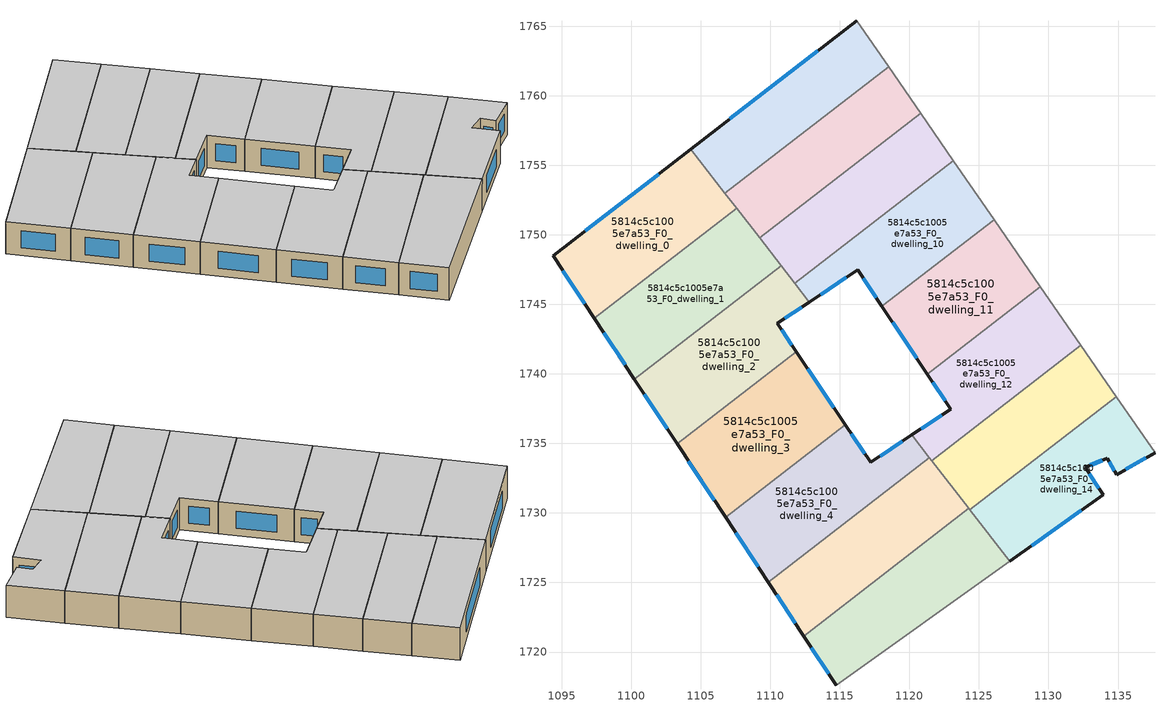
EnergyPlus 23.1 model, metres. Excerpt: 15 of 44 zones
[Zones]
5814c5c1005e7a53_F0_dwelling_0
 floor ground (EU_floor_Construction): 1104.29,1756.16 1107.59,1751.9 1097.35,1743.98 1094.38,1748.49 z0
 wall outside (EU_wall_Construction): 1104.29,1756.16 1094.38,1748.49 1097.35,1743.98 z0:3
 wall to 5814c5c1005e7a53_F0_dwelling_1 (EU_wall_Construction): 1097.35,1743.98 1107.59,1751.9 z0:3
 wall to 5814c5c1005e7a53_F0_dwelling_7 (EU_wall_Construction): 1106.74,1752.99 1104.29,1756.16 z0:3
 wall to 5814c5c1005e7a53_F0_dwelling_8 (EU_wall_Construction): 1107.59,1751.9 1106.74,1752.99 z0:3
 window (EU_Window_Construction): 1095.07,1747.43 1096.65,1745.04 / 1101.96,1754.36 1096.7,1750.29 z0.7:2.3
 ceiling to 5814c5c1005e7a53_F1_dwelling_0 (EU_floor_Construction): 1107.59,1751.9 1104.29,1756.16 1094.38,1748.49 1097.35,1743.98 z3
5814c5c1005e7a53_F0_dwelling_1
 floor ground (EU_floor_Construction): 1107.59,1751.9 1110.78,1747.77 1100.23,1739.61 1097.35,1743.98 z0
 wall outside (EU_wall_Construction): 1097.35,1743.98 1100.23,1739.61 z0:3
 wall to 5814c5c1005e7a53_F0_dwelling_2 (EU_wall_Construction): 1100.23,1739.61 1110.78,1747.77 z0:3
 wall to 5814c5c1005e7a53_F0_dwelling_8 (EU_wall_Construction): 1109.23,1749.77 1107.59,1751.9 z0:3
 wall to 5814c5c1005e7a53_F0_dwelling_9 (EU_wall_Construction): 1110.78,1747.77 1109.23,1749.77 z0:3
 window (EU_Window_Construction): 1098.02,1742.96 1099.55,1740.64 z0.7:2.3
 ceiling to 5814c5c1005e7a53_F1_dwelling_1 (EU_floor_Construction): 1110.78,1747.77 1107.59,1751.9 1097.35,1743.98 1100.23,1739.61 z3
5814c5c1005e7a53_F0_dwelling_10
 floor ground (EU_floor_Construction): 1123.16,1755.33 1126.09,1751.1 1118.03,1744.86 1116.28,1747.47 1112.8,1745.16 1111.76,1746.51 z0
 wall outside (EU_wall_Construction): 1112.8,1745.16 1116.28,1747.47 1118.03,1744.86 z0:3
 wall adiabatic (EU_wall_Construction): 1126.09,1751.1 1123.16,1755.33 z0:3
 wall to 5814c5c1005e7a53_F0_dwelling_11 (EU_wall_Construction): 1118.03,1744.86 1126.09,1751.1 z0:3
 wall to 5814c5c1005e7a53_F0_dwelling_9 (EU_wall_Construction): 1123.16,1755.33 1111.76,1746.51 z0:3
 wall to 5814c5c1005e7a53_F0_dwelling_2 (EU_wall_Construction): 1111.76,1746.51 1112.8,1745.16 z0:3
 window (EU_Window_Construction): 1116.69,1746.86 1117.62,1745.48 / 1113.61,1745.7 1115.46,1746.93 z0.7:2.3
 ceiling to 5814c5c1005e7a53_F1_dwelling_10 (EU_floor_Construction): 1126.09,1751.1 1123.16,1755.33 1111.76,1746.51 1112.8,1745.16 1116.28,1747.47 1118.03,1744.86 z3
5814c5c1005e7a53_F0_dwelling_11
 floor ground (EU_floor_Construction): 1126.09,1751.1 1129.42,1746.26 1121.3,1739.98 1118.03,1744.86 z0
 wall outside (EU_wall_Construction): 1118.03,1744.86 1121.3,1739.98 z0:3
 wall to 5814c5c1005e7a53_F0_dwelling_12 (EU_wall_Construction): 1121.3,1739.98 1129.42,1746.26 z0:3
 wall adiabatic (EU_wall_Construction): 1129.42,1746.26 1126.09,1751.1 z0:3
 window (EU_Window_Construction): 1118.8,1743.72 1120.53,1741.13 z0.7:2.3
 ceiling to 5814c5c1005e7a53_F1_dwelling_11 (EU_floor_Construction): 1129.42,1746.26 1126.09,1751.1 1118.03,1744.86 1121.3,1739.98 z3
5814c5c1005e7a53_F0_dwelling_12
 floor ground (EU_floor_Construction): 1129.42,1746.26 1132.33,1742.04 1121.62,1733.76 1120.19,1735.61 1122.98,1737.46 1121.3,1739.98 z0
 wall outside (EU_wall_Construction): 1121.3,1739.98 1122.98,1737.46 1120.19,1735.61 z0:3
 wall adiabatic (EU_wall_Construction): 1132.33,1742.04 1129.42,1746.26 z0:3
 wall to 5814c5c1005e7a53_F0_dwelling_13 (EU_wall_Construction): 1121.62,1733.76 1132.33,1742.04 z0:3
 wall to 5814c5c1005e7a53_F0_dwelling_4 (EU_wall_Construction): 1120.19,1735.61 1121.44,1733.98 z0:3
 wall to 5814c5c1005e7a53_F0_dwelling_5 (EU_wall_Construction): 1121.44,1733.98 1121.62,1733.76 z0:3
 window (EU_Window_Construction): 1122.33,1737.03 1120.84,1736.04 / 1121.7,1739.39 1122.59,1738.06 z0.7:2.3
 ceiling to 5814c5c1005e7a53_F1_dwelling_12 (EU_floor_Construction): 1132.33,1742.04 1129.42,1746.26 1121.3,1739.98 1122.98,1737.46 1120.19,1735.61 1121.62,1733.76 z3
5814c5c1005e7a53_F0_dwelling_13
 floor ground (EU_floor_Construction): 1132.33,1742.04 1134.88,1738.36 1124.35,1730.22 1121.62,1733.76 z0
 wall to 5814c5c1005e7a53_F0_dwelling_14 (EU_wall_Construction): 1124.35,1730.22 1134.88,1738.36 z0:3
 wall adiabatic (EU_wall_Construction): 1134.88,1738.36 1132.33,1742.04 z0:3
 wall to 5814c5c1005e7a53_F0_dwelling_5 (EU_wall_Construction): 1121.62,1733.76 1124.27,1730.32 z0:3
 wall to 5814c5c1005e7a53_F0_dwelling_6 (EU_wall_Construction): 1124.27,1730.32 1124.35,1730.22 z0:3
 ceiling to 5814c5c1005e7a53_F1_dwelling_13 (EU_floor_Construction): 1134.88,1738.36 1132.33,1742.04 1121.62,1733.76 1124.35,1730.22 z3
5814c5c1005e7a53_F0_dwelling_14
 floor ground (EU_floor_Construction): 1134.88,1738.36 1137.66,1734.33 1134.9,1732.75 1134.22,1733.95 1132.64,1733.29 1133.92,1731.3 1127.22,1726.51 1124.35,1730.22 z0
 wall outside (EU_wall_Construction): 1127.22,1726.51 1133.92,1731.3 1132.64,1733.29 1134.22,1733.95 1134.9,1732.75 1137.66,1734.33 z0:3
 wall adiabatic (EU_wall_Construction): 1137.66,1734.33 1134.88,1738.36 z0:3
 wall to 5814c5c1005e7a53_F0_dwelling_6 (EU_wall_Construction): 1124.35,1730.22 1127.22,1726.51 z0:3
 window (EU_Window_Construction): 1135.55,1733.12 1137.01,1733.96 / 1134.38,1733.67 1134.74,1733.03 / 1133.01,1733.44 1133.85,1733.79 / 1133.62,1731.77 1132.94,1732.82 / 1128.79,1727.64 1132.35,1730.18 z0.7:2.3
 ceiling to 5814c5c1005e7a53_F1_dwelling_14 (EU_floor_Construction): 1133.92,1731.3 1132.64,1733.29 1134.22,1733.95 1134.9,1732.75 1137.66,1734.33 1134.88,1738.36 1124.35,1730.22 1127.22,1726.51 z3
5814c5c1005e7a53_F0_dwelling_2
 floor ground (EU_floor_Construction): 1110.78,1747.77 1112.8,1745.16 1110.5,1743.64 1111.87,1741.59 1103.3,1734.96 1100.23,1739.61 z0
 wall outside (EU_wall_Construction): 1111.87,1741.59 1110.5,1743.64 1112.8,1745.16 / 1100.23,1739.61 1103.3,1734.96 z0:3
 wall to 5814c5c1005e7a53_F0_dwelling_3 (EU_wall_Construction): 1103.3,1734.96 1111.87,1741.59 z0:3
 wall to 5814c5c1005e7a53_F0_dwelling_9 (EU_wall_Construction): 1111.76,1746.51 1110.78,1747.77 z0:3
 window (EU_Window_Construction): 1111.04,1743.99 1112.26,1744.8 / 1111.55,1742.07 1110.82,1743.16 / 1100.95,1738.52 1102.58,1736.05 z0.7:2.3
 ceiling to 5814c5c1005e7a53_F1_dwelling_2 (EU_floor_Construction): 1111.87,1741.59 1110.5,1743.64 1112.8,1745.16 1110.78,1747.77 1100.23,1739.61 1103.3,1734.96 z3
5814c5c1005e7a53_F0_dwelling_3
 floor ground (EU_floor_Construction): 1111.87,1741.59 1115.39,1736.33 1106.78,1729.68 1103.3,1734.96 z0
 wall outside (EU_wall_Construction): 1103.3,1734.96 1106.78,1729.68 / 1115.39,1736.33 1111.87,1741.59 z0:3
 wall to 5814c5c1005e7a53_F0_dwelling_4 (EU_wall_Construction): 1106.78,1729.68 1115.39,1736.33 z0:3
 window (EU_Window_Construction): 1104.12,1733.72 1105.96,1730.92 / 1114.57,1737.57 1112.7,1740.36 z0.7:2.3
 ceiling to 5814c5c1005e7a53_F1_dwelling_3 (EU_floor_Construction): 1115.39,1736.33 1111.87,1741.59 1103.3,1734.96 1106.78,1729.68 z3
5814c5c1005e7a53_F0_dwelling_4
 floor ground (EU_floor_Construction): 1120.19,1735.61 1121.44,1733.98 1109.85,1725.02 1106.78,1729.68 1115.39,1736.33 1117.21,1733.63 z0
 wall outside (EU_wall_Construction): 1120.19,1735.61 1117.21,1733.63 1115.39,1736.33 / 1106.78,1729.68 1109.85,1725.02 z0:3
 wall to 5814c5c1005e7a53_F0_dwelling_5 (EU_wall_Construction): 1109.85,1725.02 1121.44,1733.98 z0:3
 window (EU_Window_Construction): 1119.49,1735.14 1117.91,1734.09 / 1107.5,1728.58 1109.13,1726.11 / 1116.78,1734.26 1115.82,1735.7 z0.7:2.3
 ceiling to 5814c5c1005e7a53_F1_dwelling_4 (EU_floor_Construction): 1121.44,1733.98 1120.19,1735.61 1117.21,1733.63 1115.39,1736.33 1106.78,1729.68 1109.85,1725.02 z3
5814c5c1005e7a53_F0_dwelling_5
 floor ground (EU_floor_Construction): 1121.44,1733.98 1124.27,1730.32 1112.41,1721.15 1109.85,1725.02 z0
 wall outside (EU_wall_Construction): 1109.85,1725.02 1112.41,1721.15 z0:3
 wall to 5814c5c1005e7a53_F0_dwelling_6 (EU_wall_Construction): 1112.41,1721.15 1124.27,1730.32 z0:3
 window (EU_Window_Construction): 1110.45,1724.11 1111.81,1722.06 z0.7:2.3
 ceiling to 5814c5c1005e7a53_F1_dwelling_5 (EU_floor_Construction): 1124.27,1730.32 1121.44,1733.98 1109.85,1725.02 1112.41,1721.15 z3
5814c5c1005e7a53_F0_dwelling_6
 floor ground (EU_floor_Construction): 1124.27,1730.32 1127.22,1726.51 1114.74,1717.61 1112.41,1721.15 z0
 wall outside (EU_wall_Construction): 1112.41,1721.15 1114.74,1717.61 z0:3
 wall adiabatic (EU_wall_Construction): 1114.74,1717.61 1127.22,1726.51 z0:3
 window (EU_Window_Construction): 1112.96,1720.32 1114.19,1718.44 z0.7:2.3
 ceiling to 5814c5c1005e7a53_F1_dwelling_6 (EU_floor_Construction): 1127.22,1726.51 1124.27,1730.32 1112.41,1721.15 1114.74,1717.61 z3
5814c5c1005e7a53_F0_dwelling_7
 floor ground (EU_floor_Construction): 1116.22,1765.39 1118.5,1762.08 1106.74,1752.99 1104.29,1756.16 z0
 wall outside (EU_wall_Construction): 1116.22,1765.39 1104.29,1756.16 z0:3
 wall to 5814c5c1005e7a53_F0_dwelling_8 (EU_wall_Construction): 1106.74,1752.99 1118.5,1762.08 z0:3
 wall adiabatic (EU_wall_Construction): 1118.5,1762.08 1116.22,1765.39 z0:3
 window (EU_Window_Construction): 1113.42,1763.22 1107.09,1758.33 z0.7:2.3
 ceiling to 5814c5c1005e7a53_F1_dwelling_7 (EU_floor_Construction): 1118.5,1762.08 1116.22,1765.39 1104.29,1756.16 1106.74,1752.99 z3
5814c5c1005e7a53_F0_dwelling_8
 floor ground (EU_floor_Construction): 1118.5,1762.08 1120.82,1758.73 1109.23,1749.77 1106.74,1752.99 z0
 wall adiabatic (EU_wall_Construction): 1120.82,1758.73 1118.5,1762.08 z0:3
 wall to 5814c5c1005e7a53_F0_dwelling_9 (EU_wall_Construction): 1109.23,1749.77 1120.82,1758.73 z0:3
 ceiling to 5814c5c1005e7a53_F1_dwelling_8 (EU_floor_Construction): 1120.82,1758.73 1118.5,1762.08 1106.74,1752.99 1109.23,1749.77 z3
5814c5c1005e7a53_F0_dwelling_9
 floor ground (EU_floor_Construction): 1120.82,1758.73 1123.16,1755.33 1111.76,1746.51 1109.23,1749.77 z0
 wall adiabatic (EU_wall_Construction): 1123.16,1755.33 1120.82,1758.73 z0:3
 ceiling to 5814c5c1005e7a53_F1_dwelling_9 (EU_floor_Construction): 1123.16,1755.33 1120.82,1758.73 1109.23,1749.77 1111.76,1746.51 z3
[Building]
EU S2 Campaign: North Axis=0; Terrain=City; Solar Distribution=FullExterior
[Site:Location]
Budapest.Ferenc.Liszt.Intl.AP: Latitude=47.437; Longitude=19.256; Time Zone=1; Elevation=185
[SizingPeriod:WeatherFileDays]
AnnualSizingPeriod: Begin Month=1; Begin Day of Month=1; End Month=12; End Day of Month=31; Day of Week for Start Day=Monday; Use Weather File Daylight Saving Period=No; Use Weather File Rain and Snow Indicators=No
[MATERIAL]
EU_InternalMass_Material: Roughness=MediumRough; Thickness=0.1; Conductivity=1; Density=1800; Specific Heat=900; Thermal Absorptance=0.9; Solar Absorptance=0.7; Visible Absorptance=0.7
[MATERIAL:NOMASS] Roughness=MediumRough; Thermal Absorptance=0.9; Solar Absorptance=0.7; Visible Absorptance=0.7
Name | Thermal Resistance
EU_wall_NoMass | 0.832559
EU_floor_NoMass | 0.872794
[WINDOWMATERIAL:SIMPLEGLAZINGSYSTEM]
EU_Window_SimpleGlazing: UFactor=2.79869; Solar Heat Gain Coefficient=0.75; Visible Transmittance=0.75
[CONSTRUCTION]
EU_wall_Construction: EU_wall_NoMass
EU_floor_Construction: EU_floor_NoMass
EU_Window_Construction: EU_Window_SimpleGlazing
EU_InternalMass_Construction: EU_InternalMass_Material
[ZONE] Type=1; Multiplier=1; Ceiling Height=autocalculate; Floor Area=autocalculate; Part of Total Floor Area=Yes
Name | Volume
5814c5c1005e7a53_F0_dwelling_0 | 205.738
5814c5c1005e7a53_F0_dwelling_1 | 205.732
5814c5c1005e7a53_F0_dwelling_10 | 180.042
5814c5c1005e7a53_F0_dwelling_11 | 180.007
5814c5c1005e7a53_F0_dwelling_12; 5814c5c1005e7a53_F0_dwelling_7 | 180.026
5814c5c1005e7a53_F0_dwelling_13 | 180.025
5814c5c1005e7a53_F0_dwelling_14 | 180.033
5814c5c1005e7a53_F0_dwelling_2 | 205.746
5814c5c1005e7a53_F0_dwelling_3 | 205.725
5814c5c1005e7a53_F0_dwelling_4; 5814c5c1005e7a53_F0_dwelling_6 | 205.756
5814c5c1005e7a53_F0_dwelling_5 | 205.722
5814c5c1005e7a53_F0_dwelling_8 | 180.054
5814c5c1005e7a53_F0_dwelling_9 | 180.016
[INTERNALMASS] Construction=EU_InternalMass_Construction
Name | Zone or ZoneList | Surface Area
5814c5c1005e7a53_F0_dwelling_0_EU_InternalMass | 5814c5c1005e7a53_F0_dwelling_0 | 68.5791
5814c5c1005e7a53_F0_dwelling_1_EU_InternalMass | 5814c5c1005e7a53_F0_dwelling_1 | 68.5774
5814c5c1005e7a53_F0_dwelling_2_EU_InternalMass | 5814c5c1005e7a53_F0_dwelling_2 | 68.5822
5814c5c1005e7a53_F0_dwelling_3_EU_InternalMass | 5814c5c1005e7a53_F0_dwelling_3 | 68.5751
5814c5c1005e7a53_F0_dwelling_4_EU_InternalMass | 5814c5c1005e7a53_F0_dwelling_4 | 68.5851
5814c5c1005e7a53_F0_dwelling_5_EU_InternalMass | 5814c5c1005e7a53_F0_dwelling_5 | 68.5738
5814c5c1005e7a53_F0_dwelling_6_EU_InternalMass | 5814c5c1005e7a53_F0_dwelling_6 | 68.5856
5814c5c1005e7a53_F0_dwelling_7_EU_InternalMass | 5814c5c1005e7a53_F0_dwelling_7 | 60.0086
5814c5c1005e7a53_F0_dwelling_8_EU_InternalMass | 5814c5c1005e7a53_F0_dwelling_8 | 60.0179
5814c5c1005e7a53_F0_dwelling_9_EU_InternalMass | 5814c5c1005e7a53_F0_dwelling_9 | 60.0053
5814c5c1005e7a53_F0_dwelling_10_EU_InternalMass | 5814c5c1005e7a53_F0_dwelling_10 | 60.0139
5814c5c1005e7a53_F0_dwelling_11_EU_InternalMass | 5814c5c1005e7a53_F0_dwelling_11 | 60.0024
5814c5c1005e7a53_F0_dwelling_12_EU_InternalMass | 5814c5c1005e7a53_F0_dwelling_12 | 60.0086
5814c5c1005e7a53_F0_dwelling_13_EU_InternalMass | 5814c5c1005e7a53_F0_dwelling_13 | 60.0083
5814c5c1005e7a53_F0_dwelling_14_EU_InternalMass | 5814c5c1005e7a53_F0_dwelling_14 | 60.0111
[OTHEREQUIPMENT] Fuel Type=Electricity; Design Level Calculation Method=Watts/Area; Power per Zone Floor Area=1; Fraction Latent=0; Fraction Radiant=0; Fraction Lost=0; Carbon Dioxide Generation Rate=0; EndUse Subcategory=EU_Step8_InternalGains
Name | Zone or ZoneList or Space or SpaceList | Schedule
EU_Step8_InternalGain_5814c5c1005e7a53_F0_dwelling_0_f000 | 5814c5c1005e7a53_F0_dwelling_0 | EU_Step8_GainSchedule_5814c5c1005e7a53_F0_dwelling_0_f000
EU_Step8_InternalGain_5814c5c1005e7a53_F0_dwelling_1_f000 | 5814c5c1005e7a53_F0_dwelling_1 | EU_Step8_GainSchedule_5814c5c1005e7a53_F0_dwelling_1_f000
EU_Step8_InternalGain_5814c5c1005e7a53_F0_dwelling_2_f000 | 5814c5c1005e7a53_F0_dwelling_2 | EU_Step8_GainSchedule_5814c5c1005e7a53_F0_dwelling_2_f000
EU_Step8_InternalGain_5814c5c1005e7a53_F0_dwelling_3_f000 | 5814c5c1005e7a53_F0_dwelling_3 | EU_Step8_GainSchedule_5814c5c1005e7a53_F0_dwelling_3_f000
EU_Step8_InternalGain_5814c5c1005e7a53_F0_dwelling_4_f000 | 5814c5c1005e7a53_F0_dwelling_4 | EU_Step8_GainSchedule_5814c5c1005e7a53_F0_dwelling_4_f000
EU_Step8_InternalGain_5814c5c1005e7a53_F0_dwelling_5_f000 | 5814c5c1005e7a53_F0_dwelling_5 | EU_Step8_GainSchedule_5814c5c1005e7a53_F0_dwelling_5_f000
EU_Step8_InternalGain_5814c5c1005e7a53_F0_dwelling_6_f000 | 5814c5c1005e7a53_F0_dwelling_6 | EU_Step8_GainSchedule_5814c5c1005e7a53_F0_dwelling_6_f000
EU_Step8_InternalGain_5814c5c1005e7a53_F0_dwelling_7_f000 | 5814c5c1005e7a53_F0_dwelling_7 | EU_Step8_GainSchedule_5814c5c1005e7a53_F0_dwelling_7_f000
EU_Step8_InternalGain_5814c5c1005e7a53_F0_dwelling_8_f000 | 5814c5c1005e7a53_F0_dwelling_8 | EU_Step8_GainSchedule_5814c5c1005e7a53_F0_dwelling_8_f000
EU_Step8_InternalGain_5814c5c1005e7a53_F0_dwelling_9_f000 | 5814c5c1005e7a53_F0_dwelling_9 | EU_Step8_GainSchedule_5814c5c1005e7a53_F0_dwelling_9_f000
EU_Step8_InternalGain_5814c5c1005e7a53_F0_dwelling_10_f000 | 5814c5c1005e7a53_F0_dwelling_10 | EU_Step8_GainSchedule_5814c5c1005e7a53_F0_dwelling_10_f000
EU_Step8_InternalGain_5814c5c1005e7a53_F0_dwelling_11_f000 | 5814c5c1005e7a53_F0_dwelling_11 | EU_Step8_GainSchedule_5814c5c1005e7a53_F0_dwelling_11_f000
EU_Step8_InternalGain_5814c5c1005e7a53_F0_dwelling_12_f000 | 5814c5c1005e7a53_F0_dwelling_12 | EU_Step8_GainSchedule_5814c5c1005e7a53_F0_dwelling_12_f000
EU_Step8_InternalGain_5814c5c1005e7a53_F0_dwelling_13_f000 | 5814c5c1005e7a53_F0_dwelling_13 | EU_Step8_GainSchedule_5814c5c1005e7a53_F0_dwelling_13_f000
EU_Step8_InternalGain_5814c5c1005e7a53_F0_dwelling_14_f000 | 5814c5c1005e7a53_F0_dwelling_14 | EU_Step8_GainSchedule_5814c5c1005e7a53_F0_dwelling_14_f000
[ZONEVENTILATION:DESIGNFLOWRATE] Schedule=EU_AlwaysOn; Design Flow Rate Calculation Method=AirChanges/Hour; Air Changes per Hour=0.475469; Ventilation Type=Natural; Fan Pressure Rise=0; Fan Total Efficiency=1; Constant Term Coefficient=1; Temperature Term Coefficient=0; Velocity Term Coefficient=0; Velocity Squared Term Coefficient=0; Minimum Indoor Temperature=-100; Maximum Indoor Temperature=100; Delta Temperature=-100; Minimum Outdoor Temperature=-100; Maximum Outdoor Temperature=100; Maximum Wind Speed=40
Name | Zone or ZoneList or Space or SpaceList
EU_ConstantAir_5814c5c1005e7a53_F0_dwelling_0 | 5814c5c1005e7a53_F0_dwelling_0
EU_ConstantAir_5814c5c1005e7a53_F0_dwelling_1 | 5814c5c1005e7a53_F0_dwelling_1
EU_ConstantAir_5814c5c1005e7a53_F0_dwelling_2 | 5814c5c1005e7a53_F0_dwelling_2
EU_ConstantAir_5814c5c1005e7a53_F0_dwelling_3 | 5814c5c1005e7a53_F0_dwelling_3
EU_ConstantAir_5814c5c1005e7a53_F0_dwelling_4 | 5814c5c1005e7a53_F0_dwelling_4
EU_ConstantAir_5814c5c1005e7a53_F0_dwelling_5 | 5814c5c1005e7a53_F0_dwelling_5
EU_ConstantAir_5814c5c1005e7a53_F0_dwelling_6 | 5814c5c1005e7a53_F0_dwelling_6
EU_ConstantAir_5814c5c1005e7a53_F0_dwelling_7 | 5814c5c1005e7a53_F0_dwelling_7
EU_ConstantAir_5814c5c1005e7a53_F0_dwelling_8 | 5814c5c1005e7a53_F0_dwelling_8
EU_ConstantAir_5814c5c1005e7a53_F0_dwelling_9 | 5814c5c1005e7a53_F0_dwelling_9
EU_ConstantAir_5814c5c1005e7a53_F0_dwelling_10 | 5814c5c1005e7a53_F0_dwelling_10
EU_ConstantAir_5814c5c1005e7a53_F0_dwelling_11 | 5814c5c1005e7a53_F0_dwelling_11
EU_ConstantAir_5814c5c1005e7a53_F0_dwelling_12 | 5814c5c1005e7a53_F0_dwelling_12
EU_ConstantAir_5814c5c1005e7a53_F0_dwelling_13 | 5814c5c1005e7a53_F0_dwelling_13
EU_ConstantAir_5814c5c1005e7a53_F0_dwelling_14 | 5814c5c1005e7a53_F0_dwelling_14
[HVACTEMPLATE:THERMOSTAT] Constant Heating Setpoint=20; Constant Cooling Setpoint=50
EU_HeatOnly_5814c5c1005e7a53_F0_dwelling_0; EU_HeatOnly_5814c5c1005e7a53_F0_dwelling_1; EU_HeatOnly_5814c5c1005e7a53_F0_dwelling_2; EU_HeatOnly_5814c5c1005e7a53_F0_dwelling_3; EU_HeatOnly_5814c5c1005e7a53_F0_dwelling_4; EU_HeatOnly_5814c5c1005e7a53_F0_dwelling_5; EU_HeatOnly_5814c5c1005e7a53_F0_dwelling_6; EU_HeatOnly_5814c5c1005e7a53_F0_dwelling_7; EU_HeatOnly_5814c5c1005e7a53_F0_dwelling_8; EU_HeatOnly_5814c5c1005e7a53_F0_dwelling_9; EU_HeatOnly_5814c5c1005e7a53_F0_dwelling_10; EU_HeatOnly_5814c5c1005e7a53_F0_dwelling_11; EU_HeatOnly_5814c5c1005e7a53_F0_dwelling_12; EU_HeatOnly_5814c5c1005e7a53_F0_dwelling_13; EU_HeatOnly_5814c5c1005e7a53_F0_dwelling_14; EU_HeatOnly_5814c5c1005e7a53_F1_dwelling_0; EU_HeatOnly_5814c5c1005e7a53_F1_dwelling_1; EU_HeatOnly_5814c5c1005e7a53_F1_dwelling_2; EU_HeatOnly_5814c5c1005e7a53_F1_dwelling_3; EU_HeatOnly_5814c5c1005e7a53_F1_dwelling_4; EU_HeatOnly_5814c5c1005e7a53_F1_dwelling_5; EU_HeatOnly_5814c5c1005e7a53_F1_dwelling_6; EU_HeatOnly_5814c5c1005e7a53_F1_dwelling_7; EU_HeatOnly_5814c5c1005e7a53_F1_dwelling_8; EU_HeatOnly_5814c5c1005e7a53_F1_dwelling_9; EU_HeatOnly_5814c5c1005e7a53_F1_dwelling_10; EU_HeatOnly_5814c5c1005e7a53_F1_dwelling_11; EU_HeatOnly_5814c5c1005e7a53_F1_dwelling_12; EU_HeatOnly_5814c5c1005e7a53_F1_dwelling_13; EU_HeatOnly_5814c5c1005e7a53_F1_dwelling_14; EU_HeatOnly_5814c5c1005e7a53_F2_dwelling_0; EU_HeatOnly_5814c5c1005e7a53_F2_dwelling_1; EU_HeatOnly_5814c5c1005e7a53_F2_dwelling_2; EU_HeatOnly_5814c5c1005e7a53_F2_dwelling_3; EU_HeatOnly_5814c5c1005e7a53_F2_dwelling_4; EU_HeatOnly_5814c5c1005e7a53_F2_dwelling_5; EU_HeatOnly_5814c5c1005e7a53_F2_dwelling_6; EU_HeatOnly_5814c5c1005e7a53_F2_dwelling_7; EU_HeatOnly_5814c5c1005e7a53_F2_dwelling_8; EU_HeatOnly_5814c5c1005e7a53_F2_dwelling_9; EU_HeatOnly_5814c5c1005e7a53_F2_dwelling_10; EU_HeatOnly_5814c5c1005e7a53_F2_dwelling_11; EU_HeatOnly_5814c5c1005e7a53_F2_dwelling_12; EU_HeatOnly_5814c5c1005e7a53_F2_dwelling_13
[HVACTEMPLATE:ZONE:IDEALLOADSAIRSYSTEM] System Availability Schedule=EU_AlwaysOn; Maximum Heating Supply Air Temperature=50; Minimum Cooling Supply Air Temperature=13; Maximum Heating Supply Air Humidity Ratio=0.0156; Minimum Cooling Supply Air Humidity Ratio=0.0077; Heating Limit=NoLimit; Cooling Limit=NoLimit; Heating Availability Schedule=EU_AlwaysOn; Cooling Availability Schedule=EU_CoolingOff; Dehumidification Control Type=ConstantSensibleHeatRatio; Cooling Sensible Heat Ratio=0.7; Dehumidification Setpoint=60; Humidification Control Type=None; Humidification Setpoint=30; Outdoor Air Method=None; Outdoor Air Flow Rate per Person=0.00944; Outdoor Air Flow Rate per Zone Floor Area=0; Outdoor Air Flow Rate per Zone=0; Demand Controlled Ventilation Type=None; Outdoor Air Economizer Type=NoEconomizer; Heat Recovery Type=None; Sensible Heat Recovery Effectiveness=0.7; Latent Heat Recovery Effectiveness=0.65
Name | Template Thermostat
5814c5c1005e7a53_F0_dwelling_0 | EU_HeatOnly_5814c5c1005e7a53_F0_dwelling_0
5814c5c1005e7a53_F0_dwelling_1 | EU_HeatOnly_5814c5c1005e7a53_F0_dwelling_1
5814c5c1005e7a53_F0_dwelling_2 | EU_HeatOnly_5814c5c1005e7a53_F0_dwelling_2
5814c5c1005e7a53_F0_dwelling_3 | EU_HeatOnly_5814c5c1005e7a53_F0_dwelling_3
5814c5c1005e7a53_F0_dwelling_4 | EU_HeatOnly_5814c5c1005e7a53_F0_dwelling_4
5814c5c1005e7a53_F0_dwelling_5 | EU_HeatOnly_5814c5c1005e7a53_F0_dwelling_5
5814c5c1005e7a53_F0_dwelling_6 | EU_HeatOnly_5814c5c1005e7a53_F0_dwelling_6
5814c5c1005e7a53_F0_dwelling_7 | EU_HeatOnly_5814c5c1005e7a53_F0_dwelling_7
5814c5c1005e7a53_F0_dwelling_8 | EU_HeatOnly_5814c5c1005e7a53_F0_dwelling_8
5814c5c1005e7a53_F0_dwelling_9 | EU_HeatOnly_5814c5c1005e7a53_F0_dwelling_9
5814c5c1005e7a53_F0_dwelling_10 | EU_HeatOnly_5814c5c1005e7a53_F0_dwelling_10
5814c5c1005e7a53_F0_dwelling_11 | EU_HeatOnly_5814c5c1005e7a53_F0_dwelling_11
5814c5c1005e7a53_F0_dwelling_12 | EU_HeatOnly_5814c5c1005e7a53_F0_dwelling_12
5814c5c1005e7a53_F0_dwelling_13 | EU_HeatOnly_5814c5c1005e7a53_F0_dwelling_13
5814c5c1005e7a53_F0_dwelling_14 | EU_HeatOnly_5814c5c1005e7a53_F0_dwelling_14
[SIZING:ZONE] Zone Cooling Design Supply Air Temperature Input Method=SupplyAirTemperature; Zone Cooling Design Supply Air Temperature=13; Zone Heating Design Supply Air Temperature Input Method=SupplyAirTemperature; Zone Heating Design Supply Air Temperature=50; Zone Cooling Design Supply Air Humidity Ratio=0.008; Zone Heating Design Supply Air Humidity Ratio=0.008; Cooling Design Air Flow Method=DesignDay; Cooling Design Air Flow Rate=0; Cooling Minimum Air Flow per Zone Floor Area=0.000762; Cooling Minimum Air Flow=0; Cooling Minimum Air Flow Fraction=0.2; Heating Design Air Flow Method=DesignDay; Heating Design Air Flow Rate=0; Heating Maximum Air Flow per Zone Floor Area=0.002032; Heating Maximum Air Flow=0.141576; Heating Maximum Air Flow Fraction=0.3; Account for Dedicated Outdoor Air System=No; Dedicated Outdoor Air System Control Strategy=NeutralSupplyAir; Dedicated Outdoor Air Low Setpoint Temperature for Design=autosize; Dedicated Outdoor Air High Setpoint Temperature for Design=autosize; Zone Load Sizing Method=Sensible Load Only No Latent Load; Zone Latent Cooling Design Supply Air Humidity Ratio Input Method=HumidityRatioDifference; Zone Cooling Design Supply Air Humidity Ratio Difference=0.005; Zone Latent Heating Design Supply Air Humidity Ratio Input Method=HumidityRatioDifference; Zone Humidification Design Supply Air Humidity Ratio Difference=0.005
5814c5c1005e7a53_F0_dwelling_0; 5814c5c1005e7a53_F0_dwelling_1; 5814c5c1005e7a53_F0_dwelling_2; 5814c5c1005e7a53_F0_dwelling_3; 5814c5c1005e7a53_F0_dwelling_4; 5814c5c1005e7a53_F0_dwelling_5; 5814c5c1005e7a53_F0_dwelling_6; 5814c5c1005e7a53_F0_dwelling_7; 5814c5c1005e7a53_F0_dwelling_8; 5814c5c1005e7a53_F0_dwelling_9; 5814c5c1005e7a53_F0_dwelling_10; 5814c5c1005e7a53_F0_dwelling_11; 5814c5c1005e7a53_F0_dwelling_12; 5814c5c1005e7a53_F0_dwelling_13; 5814c5c1005e7a53_F0_dwelling_14
[SCHEDULE:CONSTANT]
Name | Hourly Value
EU_AlwaysOn | 1
EU_CoolingOff | 0
[SCHEDULE:FILE] Column Number=1; Rows to Skip at Top=0; Number of Hours of Data=8760; Column Separator=Comma; Interpolate to Timestep=No; Minutes per Item=60; Adjust Schedule for Daylight Savings=Yes
Name | File
EU_Step8_GainSchedule_5814c5c1005e7a53_F0_dwelling_0_f000 | ../../schedules/5814c5c1005e7a53/5814c5c1005e7a53_F0_dwelling_0_f000_gain.csv
EU_Step8_GainSchedule_5814c5c1005e7a53_F0_dwelling_1_f000 | ../../schedules/5814c5c1005e7a53/5814c5c1005e7a53_F0_dwelling_1_f000_gain.csv
EU_Step8_GainSchedule_5814c5c1005e7a53_F0_dwelling_2_f000 | ../../schedules/5814c5c1005e7a53/5814c5c1005e7a53_F0_dwelling_2_f000_gain.csv
EU_Step8_GainSchedule_5814c5c1005e7a53_F0_dwelling_3_f000 | ../../schedules/5814c5c1005e7a53/5814c5c1005e7a53_F0_dwelling_3_f000_gain.csv
EU_Step8_GainSchedule_5814c5c1005e7a53_F0_dwelling_4_f000 | ../../schedules/5814c5c1005e7a53/5814c5c1005e7a53_F0_dwelling_4_f000_gain.csv
EU_Step8_GainSchedule_5814c5c1005e7a53_F0_dwelling_5_f000 | ../../schedules/5814c5c1005e7a53/5814c5c1005e7a53_F0_dwelling_5_f000_gain.csv
EU_Step8_GainSchedule_5814c5c1005e7a53_F0_dwelling_6_f000 | ../../schedules/5814c5c1005e7a53/5814c5c1005e7a53_F0_dwelling_6_f000_gain.csv
EU_Step8_GainSchedule_5814c5c1005e7a53_F0_dwelling_7_f000 | ../../schedules/5814c5c1005e7a53/5814c5c1005e7a53_F0_dwelling_7_f000_gain.csv
EU_Step8_GainSchedule_5814c5c1005e7a53_F0_dwelling_8_f000 | ../../schedules/5814c5c1005e7a53/5814c5c1005e7a53_F0_dwelling_8_f000_gain.csv
EU_Step8_GainSchedule_5814c5c1005e7a53_F0_dwelling_9_f000 | ../../schedules/5814c5c1005e7a53/5814c5c1005e7a53_F0_dwelling_9_f000_gain.csv
EU_Step8_GainSchedule_5814c5c1005e7a53_F0_dwelling_10_f000 | ../../schedules/5814c5c1005e7a53/5814c5c1005e7a53_F0_dwelling_10_f000_gain.csv
EU_Step8_GainSchedule_5814c5c1005e7a53_F0_dwelling_11_f000 | ../../schedules/5814c5c1005e7a53/5814c5c1005e7a53_F0_dwelling_11_f000_gain.csv
EU_Step8_GainSchedule_5814c5c1005e7a53_F0_dwelling_12_f000 | ../../schedules/5814c5c1005e7a53/5814c5c1005e7a53_F0_dwelling_12_f000_gain.csv
EU_Step8_GainSchedule_5814c5c1005e7a53_F0_dwelling_13_f000 | ../../schedules/5814c5c1005e7a53/5814c5c1005e7a53_F0_dwelling_13_f000_gain.csv
EU_Step8_GainSchedule_5814c5c1005e7a53_F0_dwelling_14_f000 | ../../schedules/5814c5c1005e7a53/5814c5c1005e7a53_F0_dwelling_14_f000_gain.csv
